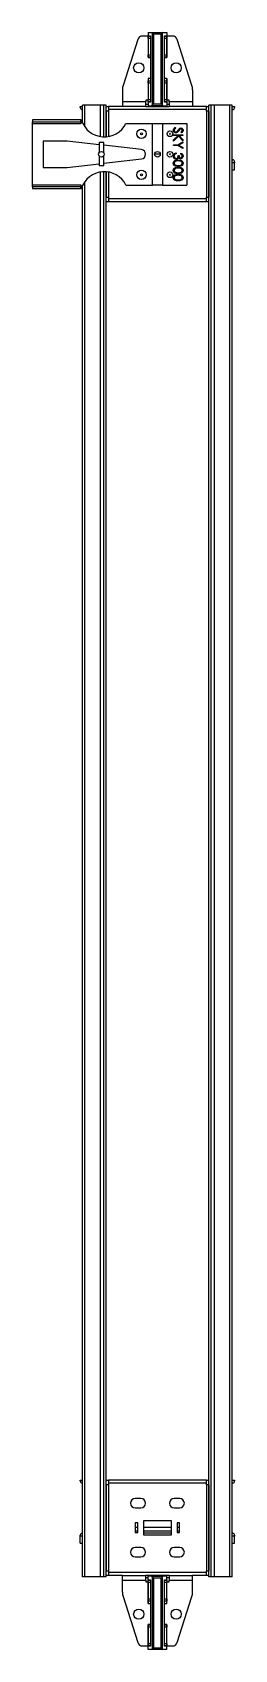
# Model space of a CAD drawing. Header units: millimetres. Extents: x -268 to 165, y -363 to 3099.
import ezdxf

# ---------------------------------------------------------------- set-up
doc = ezdxf.new("R2010")
doc.units = ezdxf.units.MM
doc.layers.add('Wipeouts', color=7, linetype='Continuous', true_color=0xbcb7d9)

msp = doc.modelspace()

# ---------------------------------------------------------------- wipeouts: each hides what was drawn before it
msp.add_wipeout([(0, -363), (-20, -363), (-20, -355), (-32.7, -355), (-38.6, -353.1), (-42.2, -348), (-74.6, -244.9), (-75, -214), (-75, -204), (-110, -204), (-110, -207), (-160, -207), (-160, -135), (-165, -135), (-165, -120), (-165, -118.1), (-163.8, -115.1), (-161, -113.6), (-160, -113.6), (-160, -6.5), (-161, -6.4), (-163.8, -4.9), (-165, -1.9), (-165, 0), (-160, 0), (-160, 2764.5), (-163.9, 2764.5), (-267.5, 2764.5), (-267.5, 2911.5), (-160, 2911.5), (-160, 2933.5), (-161, 2933.6), (-163.8, 2935.1), (-165, 2938.1), (-165, 2940), (-160, 2940), (-160, 2943), (-110, 2943), (-110, 2940), (-75, 2940), (-75, 2976.3), (-73.6, 2985.4), (-42.2, 3084), (-38.6, 3089.1), (-32.7, 3091), (-20, 3091), (-20, 3099), (20, 3099), (20, 3091), (32.7, 3091), (38.6, 3089.1), (42.2, 3084), (73.6, 2985.4), (75, 2976.3), (75, 2940), (110, 2940), (110, 2943), (160, 2943), (160, 2940), (165, 2940), (165, 2938.1), (163.8, 2935.1), (161, 2933.6), (160, 2933.6), (160, 2826.5), (161, 2826.4), (163.8, 2824.9), (165, 2821.9), (165, 2820), (165, 2805), (160, 2805), (160, 0), (165, 0), (165, -1.9), (163.8, -4.9), (161, -6.4), (160, -6.5), (160, -113.5), (161, -113.6), (163.8, -115.1), (165, -118.1), (165, -120), (165, -135), (160, -135), (160, -207), (110, -207), (110, -204), (105, -204), (75, -204), (75, -214), (75, -240.3), (42.2, -348), (38.6, -353.1), (32.7, -355), (20, -355), (20, -363)]).dxf.layer = 'Wipeouts'

# ---------------------------------------------------------------- next in the draw order: linework, layer by layer
at = {"color": 7, "linetype": 'Continuous', "lineweight": 25}
for p, q in [((-42.2, 3084), (-73.6, 2985.4)), ((-20, 3091), (-32.7, 3091)), ((-20, 3091), (-20, 3045)), ((-19.8, 3091), (-15, 3091)), ((-19.8, 3086), (-19.8, 3091)), ((-19.8, 3086), (-19.8, 3051)), ((15, 3091), (19.8, 3091)), ((19.8, 3091), (19.8, 3086)), ((19.8, 3086), (19.8, 3051)), ((20, 3045), (20, 3091)), ((32.7, 3091), (20, 3091)), ((73.6, 2985.4), (42.2, 3084)), ((-19.8, 3046), (-19.8, 3051)), ((19.8, 3051), (19.8, 3046)), ((-20, 3045), (-15, 3045)), ((-15, 3046), (-19.8, 3046)), ((-19.8, 3046), (-19.8, 3045)), ((19.8, 3046), (15, 3046)), ((15, 3045), (20, 3045)), ((19.8, 3046), (19.8, 3045)), ((-15, 3000), (-20, 3000)), ((-20, 3000), (-20, 2954)), ((-19.8, 3000), (-19.8, 2995)), ((-19.8, 2995), (-15, 2995)), ((-19.8, 2990), (-19.8, 2995)), ((-19.8, 2990), (-19.8, 2955)), ((20, 3000), (15, 3000)), ((15, 2995), (19.8, 2995)), ((19.8, 3000), (19.8, 2995)), ((19.8, 2995), (19.8, 2990)), ((19.8, 2990), (19.8, 2955)), ((20, 2954), (20, 3000)), ((-160, 2905), (-160, 2943)), ((-155, 2943), (-160, 2943)), ((-122, 2943), (-155, 2943)), ((-115, 2943), (-122, 2943)), ((-115, 2875.4), (-115, 2943)), ((-110, 2943), (-115, 2943)), ((-110, 2875.5), (-110, 2943)), ((-75, 2976.3), (-75, 2950)), ((-25, 2950), (-75, 2950)), ((-75, 2950), (-75, 2940)), ((-20, 2954), (-25, 2954)), ((-25, 2954), (-25, 2950)), ((-25, 2940), (-25, 2950)), ((-25, 2945), (-20, 2945)), ((-19.8, 2950), (-19.8, 2955)), ((-15, 2950), (-19.8, 2950)), ((-19.8, 2949.5), (-19.8, 2950)), ((19.8, 2950), (15, 2950)), ((19.8, 2955), (19.8, 2950)), ((19.8, 2950), (19.8, 2949.5)), ((25, 2954), (20, 2954)), ((20, 2945), (25, 2945)), ((25, 2950), (25, 2954)), ((25, 2950), (25, 2940)), ((75, 2950), (25, 2950)), ((75, 2976.3), (75, 2950)), ((75, 2950), (75, 2940)), ((110, -207), (110, 2943)), ((115, 2943), (110, 2943)), ((115, -207), (115, 2943)), ((122, 2943), (115, 2943)), ((122, -207), (122, 2943)), ((155, 2943), (122, 2943)), ((155, -207), (155, 2943)), ((160, 2943), (155, 2943)), ((160, -207), (160, 2943)), ((-267.5, 2911.5), (-267.5, 2907.5)), ((-163.9, 2911.5), (-267.5, 2911.5)), ((-165, 2938.1), (-165, 2940)), ((-165, 2940), (-160, 2940)), ((-163.9, 2907.5), (-163.9, 2911.5)), ((-162.3, 2910.9), (-163.9, 2910.9)), ((-160, 2933.5), (-161, 2933.6)), ((-110, 2940), (-105, 2940)), ((-105, 2930), (-110, 2930)), ((-110, 2930), (-110, 2875.5)), ((-105, 2940), (-105, 2930)), ((-75, 2940), (-105, 2940)), ((105, 2933.5), (-105, 2933.5)), ((-105, 2930), (-105, 2876.1)), ((-25, 2940), (-75, 2940)), ((-25, 2940), (25, 2940)), ((75, 2940), (25, 2940)), ((105, 2940), (75, 2940)), ((105, 2940), (110, 2940)), ((105, 2930), (105, 2940)), ((110, 2930), (105, 2930)), ((105, 2930), (105, 2746)), ((110, 2930), (110, 2746)), ((160, 2940), (165, 2940)), ((161, 2933.6), (160, 2933.5)), ((165, 2940), (165, 2938.1)), ((-267.5, 2907.5), (-163.9, 2907.5)), ((-267.5, 2903.5), (-267.5, 2907.5)), ((-163.9, 2903.5), (-267.5, 2903.5)), ((-267.5, 2772.5), (-267.5, 2903.5)), ((-163.9, 2907.5), (-163.9, 2903.5)), ((-67.5, 2904), (-10.5, 2904)), ((-10.5, 2772), (-10.5, 2904)), ((-10.5, 2904), (10.5, 2904)), ((10.5, 2904), (10.5, 2772)), ((10.5, 2904), (62.5, 2904)), ((34.3, 2877.9), (34.3, 2879.7)), ((34.3, 2879.7), (54.3, 2879.7)), ((34.3, 2868.6), (44, 2877.9)), ((44, 2877.9), (34.3, 2877.9)), ((45.3, 2876.8), (34.3, 2866.2)), ((38.2, 2895.6), (39.2, 2893.9)), ((54.3, 2867), (45.3, 2876.8)), ((46.7, 2877.9), (54.3, 2869.5)), ((54.3, 2877.9), (46.7, 2877.9)), ((51.4, 2884), (50.2, 2885.6)), ((54.3, 2879.7), (54.3, 2877.9)), ((62.5, 2904), (62.5, 2772)), ((-244.3, 2866.1), (-244.3, 2809.9)), ((-193.4, 2866.1), (-244.3, 2866.1)), ((-125, 2858.3), (-193.4, 2866.1)), ((-125, 2863), (-125, 2841.3)), ((-115, 2863), (-125, 2863)), ((-115, 2841.3), (-115, 2863)), ((-34.2, 2847.9), (-115, 2857.2)), ((34.3, 2866.2), (34.3, 2868.6)), ((34.3, 2856.6), (34.3, 2858.4)), ((34.3, 2858.4), (43.8, 2858.4)), ((43.8, 2856.6), (34.3, 2856.6)), ((39.7, 2840.9), (39.7, 2839.2)), ((43.8, 2858.4), (54.3, 2864.8)), ((54.3, 2850.2), (43.8, 2856.6)), ((54.3, 2862.7), (45.7, 2857.5)), ((45.7, 2857.5), (54.3, 2852.2)), ((49.7, 2838.4), (49.7, 2840.2)), ((54.3, 2869.5), (54.3, 2867)), ((54.3, 2864.8), (54.3, 2862.7)), ((54.3, 2852.2), (54.3, 2850.2)), ((-244.3, 2809.9), (-193.4, 2809.9)), ((-193.4, 2809.9), (-125, 2817.7)), ((-125, 2834.7), (-125, 2813)), ((-115, 2813), (-125, 2813)), ((-115, 2813), (-115, 2834.7)), ((-115, 2818.8), (-34.2, 2828.1)), ((44.3, 2835.3), (46.4, 2835.3)), ((160, 2826.5), (161, 2826.4)), ((165, 2820), (160, 2820)), ((160, 2805), (165, 2805)), ((165, 2821.9), (165, 2820)), ((165, 2805), (165, 2820)), ((-267.5, 2772.5), (-163.9, 2772.5)), ((-267.5, 2768.5), (-267.5, 2772.5)), ((-163.9, 2772.5), (-163.9, 2768.5)), ((-160, -207), (-160, 2771)), ((-115, -207), (-115, 2800.6)), ((-110, -207), (-110, 2800.5)), ((-110, 2800.5), (-110, 2746)), ((-105, 2799.9), (-105, 2746)), ((-67.5, 2772), (-10.5, 2772)), ((10.5, 2772), (-10.5, 2772)), ((10.5, 2772), (62.5, 2772)), ((-163.9, 2768.5), (-267.5, 2768.5)), ((-267.5, 2768.5), (-267.5, 2764.5)), ((-267.5, 2764.5), (-163.9, 2764.5)), ((-163.9, 2764.5), (-163.9, 2768.5)), ((-163.9, 2765.1), (-162.3, 2765.1)), ((-110, 2746), (-105, 2746)), ((-105, 2736), (-110, 2736)), ((-105, 2746), (-105, 2736)), ((105, 2742.5), (-105, 2742.5)), ((105, 2736), (-105, 2736)), ((105, 2746), (110, 2746)), ((105, 2736), (105, 2746)), ((110, 2736), (105, 2736)), ((-165, -1.9), (-165, 0)), ((-165, 0), (-160, 0)), ((-110, 0), (-105, 0)), ((-105, 0), (-105, -10)), ((105, 0), (-105, 0)), ((105, 0), (110, 0)), ((105, -10), (105, 0)), ((160, 0), (165, 0)), ((165, 0), (165, -1.9)), ((-160, -6.5), (-161, -6.4)), ((-105, -10), (-110, -10)), ((-110, -10), (-110, -194)), ((105, -6.5), (-105, -6.5)), ((-105, -10), (-105, -194)), ((110, -10), (105, -10)), ((105, -10), (105, -194)), ((110, -10), (110, -194)), ((161, -6.4), (160, -6.5)), ((-35.5, -39.5), (-47.5, -39.5)), ((-47.5, -59.5), (-35.5, -59.5)), ((47.5, -39.5), (35.5, -39.5)), ((35.5, -59.5), (47.5, -59.5)), ((-47.4, -91.8), (-47.4, -112.1)), ((-42, -91.8), (-47.4, -91.8)), ((-42, -112.1), (-42, -91.8)), ((-30, -87), (-30, -117)), ((30, -87), (-30, -87)), ((30, -117), (30, -87)), ((47.4, -91.8), (42, -91.8)), ((42, -91.8), (42, -112.1)), ((47.4, -112.1), (47.4, -91.8)), ((-165, -120), (-165, -118.1)), ((-165, -135), (-165, -120)), ((-160, -120), (-165, -120)), ((-165, -135), (-160, -135)), ((-161, -113.6), (-160, -113.5)), ((-47.4, -112.1), (-42, -112.1)), ((-30, -117), (30, -117)), ((42, -112.1), (47.4, -112.1)), ((160, -113.5), (161, -113.6)), ((165, -120), (160, -120)), ((160, -135), (165, -135)), ((165, -118.1), (165, -120)), ((165, -135), (165, -120)), ((-35.5, -144.5), (-47.5, -144.5)), ((-47.5, -164.5), (-35.5, -164.5)), ((47.5, -144.5), (35.5, -144.5)), ((35.5, -164.5), (47.5, -164.5)), ((-155, -207), (-160, -207)), ((-122, -207), (-155, -207)), ((-115, -207), (-122, -207)), ((-110, -207), (-115, -207)), ((-110, -194), (-105, -194)), ((-105, -204), (-110, -204)), ((-105, -194), (-105, -204)), ((105, -197.5), (-105, -197.5)), ((-75, -204), (-105, -204)), ((-75, -214), (-75, -204)), ((-75, -204), (-25, -204)), ((-25, -214), (-25, -204)), ((25, -204), (-25, -204)), ((25, -204), (25, -214)), ((25, -204), (75, -204)), ((75, -214), (75, -204)), ((105, -204), (75, -204)), ((105, -194), (110, -194)), ((105, -204), (105, -194)), ((110, -204), (105, -204)), ((115, -207), (110, -207)), ((122, -207), (115, -207)), ((155, -207), (122, -207)), ((160, -207), (155, -207)), ((-75, -240.3), (-75, -214)), ((-75, -214), (-25, -214)), ((-20, -209), (-25, -209)), ((-25, -214), (-25, -218)), ((-25, -218), (-20, -218)), ((-20, -218), (-20, -264)), ((-19.8, -214), (-19.8, -213.5)), ((-19.8, -214), (-15, -214)), ((-19.8, -219), (-19.8, -214)), ((-19.8, -254), (-19.8, -219)), ((15, -214), (19.8, -214)), ((19.8, -213.5), (19.8, -214)), ((19.8, -214), (19.8, -219)), ((19.8, -254), (19.8, -219)), ((25, -209), (20, -209)), ((20, -264), (20, -218)), ((20, -218), (25, -218)), ((25, -218), (25, -214)), ((25, -214), (75, -214)), ((75, -240.3), (75, -214)), ((-73.6, -249.4), (-42.2, -348)), ((-20, -264), (-15, -264)), ((-19.8, -259), (-19.8, -254)), ((-15, -259), (-19.8, -259)), ((-19.8, -264), (-19.8, -259)), ((19.8, -259), (15, -259)), ((15, -264), (20, -264)), ((19.8, -254), (19.8, -259)), ((19.8, -264), (19.8, -259)), ((42.2, -348), (73.6, -249.4)), ((-15, -309), (-20, -309)), ((-20, -309), (-20, -355)), ((-19.8, -310), (-19.8, -309)), ((-19.8, -310), (-15, -310)), ((-19.8, -315), (-19.8, -310)), ((20, -309), (15, -309)), ((15, -310), (19.8, -310)), ((19.8, -310), (19.8, -309)), ((19.8, -310), (19.8, -315)), ((20, -355), (20, -309)), ((-19.8, -350), (-19.8, -315)), ((19.8, -350), (19.8, -315)), ((-32.7, -355), (-20, -355)), ((-19.8, -355), (-19.8, -350)), ((-15, -355), (-19.8, -355)), ((19.8, -355), (15, -355)), ((19.8, -350), (19.8, -355)), ((20, -355), (32.7, -355))]:
    msp.add_line(p, q, dxfattribs=at)
at = {"color": 2, "linetype": 'Continuous', "lineweight": 25, "true_color": 0xf1eb1f}
for p, q in [((-20, 3099), (-20, 3091.5)), ((-20, 3099), (-12.2, 3099)), ((-20, 3091.5), (-15, 3091.5)), ((-15, 3091.5), (-15, 2949.5)), ((-10.3, 3097), (-12.2, 3099)), ((-12.2, 3099), (12.2, 3099)), ((-10.3, 2944), (-10.3, 3097)), ((-10.3, 3097), (-8.2, 3095)), ((-8.2, 3095), (-8.2, 2946)), ((8.2, 3095), (-8.2, 3095)), ((8.2, 3095), (10.3, 3097)), ((8.2, 2946), (8.2, 3095)), ((12.2, 3099), (10.3, 3097)), ((10.3, 3097), (10.3, 2944)), ((12.2, 3099), (20, 3099)), ((15, 3091.5), (20, 3091.5)), ((15, 2949.5), (15, 3091.5)), ((20, 3099), (20, 3091.5)), ((-20, 2949.5), (-20, 2942)), ((-15, 2949.5), (-20, 2949.5)), ((-12.2, 2942), (-10.3, 2944)), ((-8.2, 2946), (-10.3, 2944)), ((-8.2, 2946), (8.2, 2946)), ((10.3, 2944), (8.2, 2946)), ((10.3, 2944), (12.2, 2942)), ((20, 2949.5), (15, 2949.5)), ((20, 2949.5), (20, 2942)), ((-20, 2942), (-12.2, 2942)), ((12.2, 2942), (-12.2, 2942)), ((12.2, 2942), (20, 2942)), ((-20, -213.5), (-20, -206)), ((-12.2, -206), (-20, -206)), ((-10.3, -208), (-12.2, -206)), ((-12.2, -206), (12.2, -206)), ((12.2, -206), (10.3, -208)), ((20, -206), (12.2, -206)), ((20, -213.5), (20, -206)), ((-20, -213.5), (-15, -213.5)), ((-15, -213.5), (-15, -355.5)), ((-10.3, -361), (-10.3, -208)), ((-10.3, -208), (-8.2, -210)), ((-8.2, -210), (-8.2, -359)), ((8.2, -210), (-8.2, -210)), ((8.2, -210), (10.3, -208)), ((8.2, -359), (8.2, -210)), ((10.3, -208), (10.3, -361)), ((15, -213.5), (20, -213.5)), ((15, -355.5), (15, -213.5)), ((-20, -363), (-20, -355.5)), ((-15, -355.5), (-20, -355.5)), ((-12.2, -363), (-20, -363)), ((-12.2, -363), (-10.3, -361)), ((12.2, -363), (-12.2, -363)), ((-8.2, -359), (-10.3, -361)), ((-8.2, -359), (8.2, -359)), ((10.3, -361), (8.2, -359)), ((10.3, -361), (12.2, -363)), ((20, -363), (12.2, -363)), ((20, -355.5), (15, -355.5)), ((20, -363), (20, -355.5))]:
    msp.add_line(p, q, dxfattribs=at)
at = {"color": 8, "linetype": 'Continuous', "lineweight": 25}
for p, q in [((-15, 3086), (-19.8, 3086)), ((19.8, 3086), (15, 3086)), ((-19.8, 3051), (-15, 3051)), ((15, 3051), (19.8, 3051)), ((-15, 2990), (-19.8, 2990)), ((19.8, 2990), (15, 2990)), ((-155, 2896.5), (-155, 2943)), ((-122, 2876), (-122, 2943)), ((-19.8, 2955), (-15, 2955)), ((15, 2955), (19.8, 2955)), ((6, 2838.3), (-6, 2838.3)), ((-155, -207), (-155, 2779.5)), ((-122, -207), (-122, 2800)), ((-42, -101.7), (-47.4, -101.7)), ((30, -101.7), (-30, -101.7)), ((47.4, -101.7), (42, -101.7)), ((-42, -109.7), (-47.4, -109.7)), ((30, -109.7), (-30, -109.7)), ((30, -113.6), (-30, -113.6)), ((47.4, -109.7), (42, -109.7)), ((-15, -219), (-19.8, -219)), ((19.8, -219), (15, -219)), ((-19.8, -254), (-15, -254)), ((15, -254), (19.8, -254)), ((-15, -315), (-19.8, -315)), ((19.8, -315), (15, -315)), ((-19.8, -350), (-15, -350)), ((15, -350), (19.8, -350))]:
    msp.add_line(p, q, dxfattribs=at)
at = {"color": 7, "linetype": 'Continuous', "lineweight": 25}
for centre, radius in [((-40, 3023), 11), ((40, 3023), 11), ((-34.2, 2881.9), 10), ((-34.2, 2881.9), 2), ((26.8, 2881.9), 6), ((26.8, 2881.9), 1), ((-120, 2838), 6), ((0, 2838), 6), ((26.8, 2838), 6), ((26.8, 2838), 1), ((-34.2, 2794.1), 10), ((-34.2, 2794.1), 2), ((26.8, 2794.1), 6), ((26.8, 2794.1), 1), ((-40, -287), 11), ((40, -287), 11)]:
    msp.add_circle(centre, radius, dxfattribs=at)
for centre, radius, start, end in [((-32.7, 3081), 10, 90, 162.3499), ((32.7, 3081), 10, 17.6501, 90), ((-45, 2976.3), 30, 162.3499, 180), ((45, 2976.3), 30, 0, 17.6501), ((-160.5, 2938.1), 4.5, 180, 264), ((-113.5, 2926.6), 51.3, 197.8212, 333.8349), ((160.5, 2938.1), 4.5, 276, 0), ((-35.3, 2838), 10, 276.5075, 83.4925), ((160.5, 2821.9), 4.5, 0, 84), ((-113.5, 2749.4), 51.3, 26.1651, 162.1788), ((-160.5, -1.9), 4.5, 180, 264), ((160.5, -1.9), 4.5, 276, 0), ((-47.5, -49.5), 10, 90, 270), ((-35.5, -49.5), 10, 270, 90), ((35.5, -49.5), 10, 90, 270), ((47.5, -49.5), 10, 270, 90), ((-160.5, -118.1), 4.5, 96, 180), ((160.5, -118.1), 4.5, 0, 84), ((-47.5, -154.5), 10, 90, 270), ((-35.5, -154.5), 10, 270, 90), ((35.5, -154.5), 10, 90, 270), ((47.5, -154.5), 10, 270, 90), ((-45, -240.3), 30, 180, 197.6501), ((45, -240.3), 30, 342.3499, 0), ((-32.7, -345), 10, 197.6501, 270), ((32.7, -345), 10, 270, 342.3499)]:
    msp.add_arc(centre, radius, start, end, dxfattribs=at)
for points, knots in [([(33.8, 2889.5), (33.9, 2890.2), (34, 2891.7), (35.2, 2893.5), (36.7, 2894.7), (37.7, 2895.3), (38.2, 2895.6)], [0, 0, 0, 0, 0.279467, 0.558879, 0.779306, 1, 1, 1, 1]), ([(39.2, 2883.8), (38.4, 2883.9), (36.8, 2884.1), (35, 2885.7), (34, 2887.6), (33.9, 2888.8), (33.8, 2889.5)], [0, 0, 0, 0, 0.279155, 0.559078, 0.779434, 1, 1, 1, 1]), ([(39.2, 2893.9), (38.7, 2893.6), (37.8, 2893), (36.7, 2892), (36, 2890.8), (35.9, 2889.9), (35.9, 2889.5)], [0, 0, 0, 0, 0.280462, 0.560518, 0.78039, 1, 1, 1, 1]), ([(35.9, 2889.5), (35.9, 2888.9), (36, 2887.9), (36.8, 2886.6), (38, 2885.7), (38.8, 2885.6), (39.2, 2885.6)], [0, 0, 0, 0, 0.2801784, 0.560007, 0.7800927, 1, 1, 1, 1]), ([(45.7, 2888.5), (45.2, 2887.9), (44.3, 2886.6), (42.8, 2885.1), (41, 2884), (39.8, 2883.8), (39.2, 2883.8)], [0, 0, 0, 0, 0.280504, 0.560694, 0.78055, 1, 1, 1, 1]), ([(39.2, 2885.6), (39.6, 2885.6), (40.4, 2885.7), (41, 2886.1), (41.2, 2886.3)], [0, 0, 0, 0, 0.559024, 1, 1, 1, 1]), ([(41.2, 2886.3), (41.9, 2886.9), (43, 2888), (44, 2889.3), (44.4, 2889.9)], [0, 0, 0, 0, 0.5595301, 1, 1, 1, 1]), ([(44.4, 2889.9), (44.9, 2890.5), (45.7, 2891.7), (46.7, 2892.7), (47.1, 2893.2)], [0, 0, 0, 0, 0.560415, 1, 1, 1, 1]), ([(47.7, 2891.2), (47.3, 2890.7), (46.6, 2889.8), (46, 2888.9), (45.7, 2888.5)], [0, 0, 0, 0, 0.559872, 1, 1, 1, 1]), ([(47.1, 2893.2), (47.6, 2893.5), (48.6, 2894.1), (49.7, 2894.2), (50.2, 2894.3)], [0, 0, 0, 0, 0.5598218, 1, 1, 1, 1]), ([(50.3, 2892.5), (50, 2892.5), (49.4, 2892.4), (48.5, 2892), (48, 2891.5), (47.7, 2891.2)], [0, 0, 0, 0, 0.279805, 0.559784, 1, 1, 1, 1]), ([(50.2, 2894.3), (50.9, 2894.2), (52.3, 2894), (53.8, 2892.7), (54.7, 2891), (54.8, 2889.9), (54.8, 2889.4)], [0, 0, 0, 0, 0.2794742, 0.5588043, 0.7793432, 1, 1, 1, 1]), ([(50.2, 2885.6), (50.6, 2885.9), (51.3, 2886.5), (52.2, 2887.4), (52.7, 2888.5), (52.8, 2889.2), (52.8, 2889.6)], [0, 0, 0, 0, 0.280461, 0.560482, 0.780207, 1, 1, 1, 1]), ([(52.8, 2889.6), (52.8, 2890), (52.7, 2890.8), (52.1, 2891.8), (51.2, 2892.4), (50.6, 2892.5), (50.3, 2892.5)], [0, 0, 0, 0, 0.2803309, 0.5598347, 0.7799046, 1, 1, 1, 1]), ([(54.8, 2889.4), (54.8, 2888.7), (54.7, 2887.5), (53.5, 2885.6), (52.2, 2884.6), (51.4, 2884)], [0, 0, 0, 0, 0.279786, 0.559479, 1, 1, 1, 1]), ([(33.8, 2834.3), (33.8, 2834.9), (33.9, 2836.1), (34.6, 2837.8), (35.8, 2839.3), (37.6, 2840.5), (39, 2840.8), (39.7, 2840.9)], [0, 0, 0, 0, 0.186828, 0.373411, 0.559976, 0.779757, 1, 1, 1, 1]), ([(39.7, 2839.2), (39.1, 2839), (38.1, 2838.6), (37.3, 2837.9), (36.9, 2837.6)], [0, 0, 0, 0, 0.560698, 1, 1, 1, 1]), ([(49.7, 2840.2), (50.5, 2839.9), (52, 2839.5), (53.7, 2838), (54.7, 2836.1), (54.8, 2834.9), (54.8, 2834.2)], [0, 0, 0, 0, 0.280292, 0.559677, 0.77974, 1, 1, 1, 1]), ([(40.3, 2827.4), (39.6, 2827.4), (38.3, 2827.5), (36.5, 2828.5), (35, 2829.9), (34, 2832), (33.9, 2833.5), (33.8, 2834.3)], [0, 0, 0, 0, 0.186646, 0.373412, 0.560065, 0.779922, 1, 1, 1, 1]), ([(33.8, 2818.9), (33.9, 2819.5), (33.9, 2820.6), (34.7, 2822.2), (35.9, 2823.5), (37.6, 2824.5), (39.7, 2825.2), (42, 2825.5), (43.5, 2825.5), (44.3, 2825.6)], [0, 0, 0, 0, 0.124827, 0.249643, 0.374451, 0.499474, 0.666123, 0.833027, 1, 1, 1, 1]), ([(44.3, 2812), (43.5, 2812), (42, 2812), (39.6, 2812.4), (37.6, 2813.1), (35.9, 2814.2), (34.7, 2815.5), (34, 2817.1), (33.9, 2818.3), (33.8, 2818.9)], [0, 0, 0, 0, 0.166952, 0.33383, 0.500462, 0.625463, 0.750345, 0.875173, 1, 1, 1, 1]), ([(33.8, 2803.5), (33.9, 2804.1), (33.9, 2805.2), (34.7, 2806.8), (35.9, 2808.1), (37.6, 2809.2), (39.7, 2809.8), (42, 2810.1), (43.5, 2810.2), (44.3, 2810.2)], [0, 0, 0, 0, 0.124826, 0.249642, 0.374462, 0.499476, 0.666123, 0.833028, 1, 1, 1, 1]), ([(36.9, 2837.6), (36.6, 2837), (35.9, 2836), (35.9, 2834.8), (35.9, 2834.2)], [0, 0, 0, 0, 0.558677, 1, 1, 1, 1]), ([(35.9, 2834.2), (35.9, 2833.6), (36, 2832.2), (37, 2830.5), (38.5, 2829.4), (39.5, 2829.2), (40.1, 2829.2)], [0, 0, 0, 0, 0.2806, 0.560134, 0.780314, 1, 1, 1, 1]), ([(44.3, 2823.8), (43.4, 2823.8), (41.6, 2823.7), (39.3, 2823.3), (37.7, 2822.4), (36.7, 2821.4), (36, 2820.2), (35.9, 2819.3), (35.9, 2818.8)], [0, 0, 0, 0, 0.2505161, 0.5002299, 0.6252961, 0.7501971, 0.8751461, 1, 1, 1, 1]), ([(35.9, 2818.8), (35.9, 2818.3), (36.1, 2817.2), (37, 2815.9), (38.1, 2815), (38.9, 2814.7), (39.3, 2814.5)], [0, 0, 0, 0, 0.279385, 0.559162, 0.779448, 1, 1, 1, 1]), ([(44.3, 2808.4), (43.4, 2808.4), (41.6, 2808.3), (39.3, 2807.9), (37.7, 2807), (36.7, 2806), (36, 2804.8), (35.9, 2803.9), (35.9, 2803.4)], [0, 0, 0, 0, 0.2505161, 0.5002299, 0.6252961, 0.7501971, 0.8751461, 1, 1, 1, 1]), ([(39.3, 2814.5), (40.2, 2814.3), (41.9, 2813.8), (43.6, 2813.8), (44.3, 2813.8)], [0, 0, 0, 0, 0.5596, 1, 1, 1, 1]), ([(40.1, 2829.2), (40.4, 2829.2), (41.1, 2829.2), (42.4, 2829.9), (43.6, 2831.2), (44.2, 2833.2), (44.3, 2834.6), (44.3, 2835.3)], [0, 0, 0, 0, 0.125229, 0.250494, 0.499248, 0.749059, 1, 1, 1, 1]), ([(43.8, 2828.6), (43.2, 2828.2), (42.1, 2827.5), (40.8, 2827.4), (40.3, 2827.4)], [0, 0, 0, 0, 0.559457, 1, 1, 1, 1]), ([(45.5, 2830.7), (45.3, 2830.3), (44.8, 2829.4), (44.1, 2828.8), (43.8, 2828.6)], [0, 0, 0, 0, 0.559817, 1, 1, 1, 1]), ([(44.3, 2825.6), (45.1, 2825.5), (46.6, 2825.5), (49, 2825.2), (51, 2824.6), (52.7, 2823.5), (53.9, 2822.2), (54.7, 2820.6), (54.8, 2819.5), (54.8, 2818.9)], [0, 0, 0, 0, 0.1669734, 0.3338715, 0.500514, 0.6255349, 0.7503887, 0.8751989, 1, 1, 1, 1]), ([(52.8, 2818.8), (52.7, 2819.3), (52.6, 2820.2), (51.9, 2821.4), (51, 2822.4), (49.3, 2823.3), (47.1, 2823.7), (45.2, 2823.8), (44.3, 2823.8)], [0, 0, 0, 0, 0.124866, 0.249836, 0.374731, 0.499795, 0.749509, 1, 1, 1, 1]), ([(54.8, 2818.9), (54.8, 2818.3), (54.7, 2817.1), (53.9, 2815.5), (52.7, 2814.2), (50.7, 2812.9), (47.8, 2812.1), (45.5, 2812), (44.3, 2812)], [0, 0, 0, 0, 0.1249249, 0.2498399, 0.3748269, 0.4999366, 0.7495449, 1, 1, 1, 1]), ([(44.3, 2813.8), (45.2, 2813.8), (47.1, 2813.8), (49.3, 2814.4), (50.9, 2815.3), (51.9, 2816.2), (52.6, 2817.4), (52.7, 2818.4), (52.8, 2818.8)], [0, 0, 0, 0, 0.250398, 0.500264, 0.625354, 0.750208, 0.875171, 1, 1, 1, 1]), ([(44.3, 2810.2), (45.1, 2810.2), (46.6, 2810.1), (49, 2809.8), (51, 2809.2), (52.7, 2808.1), (53.9, 2806.8), (54.7, 2805.2), (54.8, 2804.1), (54.8, 2803.5)], [0, 0, 0, 0, 0.166973, 0.3338731, 0.5005152, 0.6255358, 0.7503892, 0.8751992, 1, 1, 1, 1]), ([(52.8, 2803.4), (52.7, 2803.9), (52.6, 2804.8), (51.9, 2806), (51, 2807), (49.3, 2807.9), (47.1, 2808.3), (45.2, 2808.4), (44.3, 2808.4)], [0, 0, 0, 0, 0.124886, 0.249836, 0.374745, 0.499796, 0.749513, 1, 1, 1, 1]), ([(49.6, 2828.4), (49.2, 2828.4), (48.3, 2828.5), (46.7, 2829.2), (46, 2830.1), (45.5, 2830.7)], [0, 0, 0, 0, 0.2805057, 0.5607897, 1, 1, 1, 1]), ([(46.4, 2835.3), (46.4, 2834.7), (46.5, 2833.6), (47, 2832), (47.8, 2830.8), (48.8, 2830.3), (49.4, 2830.2), (49.6, 2830.2)], [0, 0, 0, 0, 0.250597, 0.501002, 0.749796, 0.874941, 1, 1, 1, 1]), ([(49.6, 2830.2), (50.2, 2830.3), (51.2, 2830.5), (52.2, 2831.7), (52.7, 2833), (52.8, 2833.8), (52.8, 2834.2)], [0, 0, 0, 0, 0.2777962, 0.557847, 0.7787233, 1, 1, 1, 1]), ([(54.8, 2834.2), (54.7, 2833.4), (54.6, 2831.8), (53.3, 2829.9), (51.5, 2828.6), (50.3, 2828.5), (49.6, 2828.4)], [0, 0, 0, 0, 0.280098, 0.559865, 0.780102, 1, 1, 1, 1]), ([(52.8, 2834.2), (52.7, 2834.7), (52.7, 2835.8), (51.9, 2837), (50.8, 2837.9), (50.1, 2838.2), (49.7, 2838.4)], [0, 0, 0, 0, 0.28001, 0.559168, 0.779401, 1, 1, 1, 1]), ([(44.3, 2796.6), (43.5, 2796.6), (42, 2796.6), (39.6, 2797), (37.6, 2797.7), (35.9, 2798.8), (34.7, 2800.1), (34, 2801.7), (33.9, 2802.9), (33.8, 2803.5)], [0, 0, 0, 0, 0.166954, 0.33383, 0.500462, 0.625474, 0.750344, 0.875172, 1, 1, 1, 1]), ([(33.8, 2788.1), (33.9, 2788.7), (33.9, 2789.9), (34.7, 2791.5), (35.9, 2792.8), (37.6, 2793.8), (39.7, 2794.4), (42, 2794.8), (43.5, 2794.8), (44.3, 2794.8)], [0, 0, 0, 0, 0.124828, 0.24963, 0.374451, 0.499467, 0.666122, 0.833026, 1, 1, 1, 1]), ([(44.3, 2781.2), (43.5, 2781.2), (42, 2781.3), (39.6, 2781.6), (37.6, 2782.3), (35.9, 2783.4), (34.7, 2784.7), (34, 2786.3), (33.9, 2787.5), (33.8, 2788.1)], [0, 0, 0, 0, 0.166951, 0.333825, 0.500455, 0.625464, 0.750332, 0.875174, 1, 1, 1, 1]), ([(35.9, 2803.4), (35.9, 2802.9), (36.1, 2801.8), (37, 2800.5), (38.1, 2799.6), (38.9, 2799.3), (39.3, 2799.1)], [0, 0, 0, 0, 0.279385, 0.559162, 0.779448, 1, 1, 1, 1]), ([(44.3, 2793), (43.4, 2793), (41.6, 2793), (39.3, 2792.5), (37.7, 2791.6), (36.7, 2790.6), (36, 2789.4), (35.9, 2788.5), (35.9, 2788)], [0, 0, 0, 0, 0.250522, 0.500241, 0.62531, 0.750213, 0.875165, 1, 1, 1, 1]), ([(35.9, 2788), (35.9, 2787.5), (36.1, 2786.4), (37, 2785.1), (38.1, 2784.2), (38.9, 2783.9), (39.3, 2783.8)], [0, 0, 0, 0, 0.279414, 0.55918, 0.779457, 1, 1, 1, 1]), ([(39.3, 2799.1), (40.2, 2798.9), (41.9, 2798.4), (43.6, 2798.4), (44.3, 2798.4)], [0, 0, 0, 0, 0.5596, 1, 1, 1, 1]), ([(39.3, 2783.8), (40.2, 2783.5), (41.9, 2783), (43.6, 2783), (44.3, 2783)], [0, 0, 0, 0, 0.559596, 1, 1, 1, 1]), ([(54.8, 2803.5), (54.8, 2802.9), (54.7, 2801.7), (53.9, 2800.1), (52.7, 2798.8), (50.7, 2797.5), (47.8, 2796.7), (45.5, 2796.6), (44.3, 2796.6)], [0, 0, 0, 0, 0.12491, 0.249842, 0.374818, 0.499929, 0.74954, 1, 1, 1, 1]), ([(44.3, 2798.4), (45.2, 2798.4), (47.1, 2798.5), (49.3, 2799), (50.9, 2799.9), (51.9, 2800.8), (52.6, 2802.1), (52.7, 2803), (52.8, 2803.4)], [0, 0, 0, 0, 0.2503994, 0.5002675, 0.6253684, 0.7502083, 0.8751913, 1, 1, 1, 1]), ([(44.3, 2794.8), (45.1, 2794.8), (46.6, 2794.8), (49, 2794.5), (51, 2793.8), (52.7, 2792.8), (53.9, 2791.5), (54.7, 2789.9), (54.8, 2788.7), (54.8, 2788.1)], [0, 0, 0, 0, 0.166975, 0.333877, 0.500521, 0.625544, 0.750386, 0.875198, 1, 1, 1, 1]), ([(52.8, 2788), (52.7, 2788.5), (52.6, 2789.4), (51.9, 2790.6), (51, 2791.6), (49.3, 2792.5), (47.1, 2792.9), (45.2, 2793), (44.3, 2793)], [0, 0, 0, 0, 0.124867, 0.249818, 0.374729, 0.499793, 0.749508, 1, 1, 1, 1]), ([(54.8, 2788.1), (54.8, 2787.5), (54.7, 2786.3), (53.9, 2784.7), (52.7, 2783.4), (50.7, 2782.1), (47.8, 2781.3), (45.5, 2781.2), (44.3, 2781.2)], [0, 0, 0, 0, 0.1249244, 0.2498542, 0.3748281, 0.4999374, 0.7495447, 1, 1, 1, 1]), ([(44.3, 2783), (45.2, 2783), (47.1, 2783.1), (49.3, 2783.6), (50.9, 2784.5), (51.9, 2785.5), (52.6, 2786.7), (52.7, 2787.6), (52.8, 2788)], [0, 0, 0, 0, 0.250393, 0.500256, 0.6253545, 0.7501919, 0.8751724, 1, 1, 1, 1])]:
    msp.add_open_spline(points, degree=3, knots=knots, dxfattribs=at)

doc.saveas('drawing.dxf')
